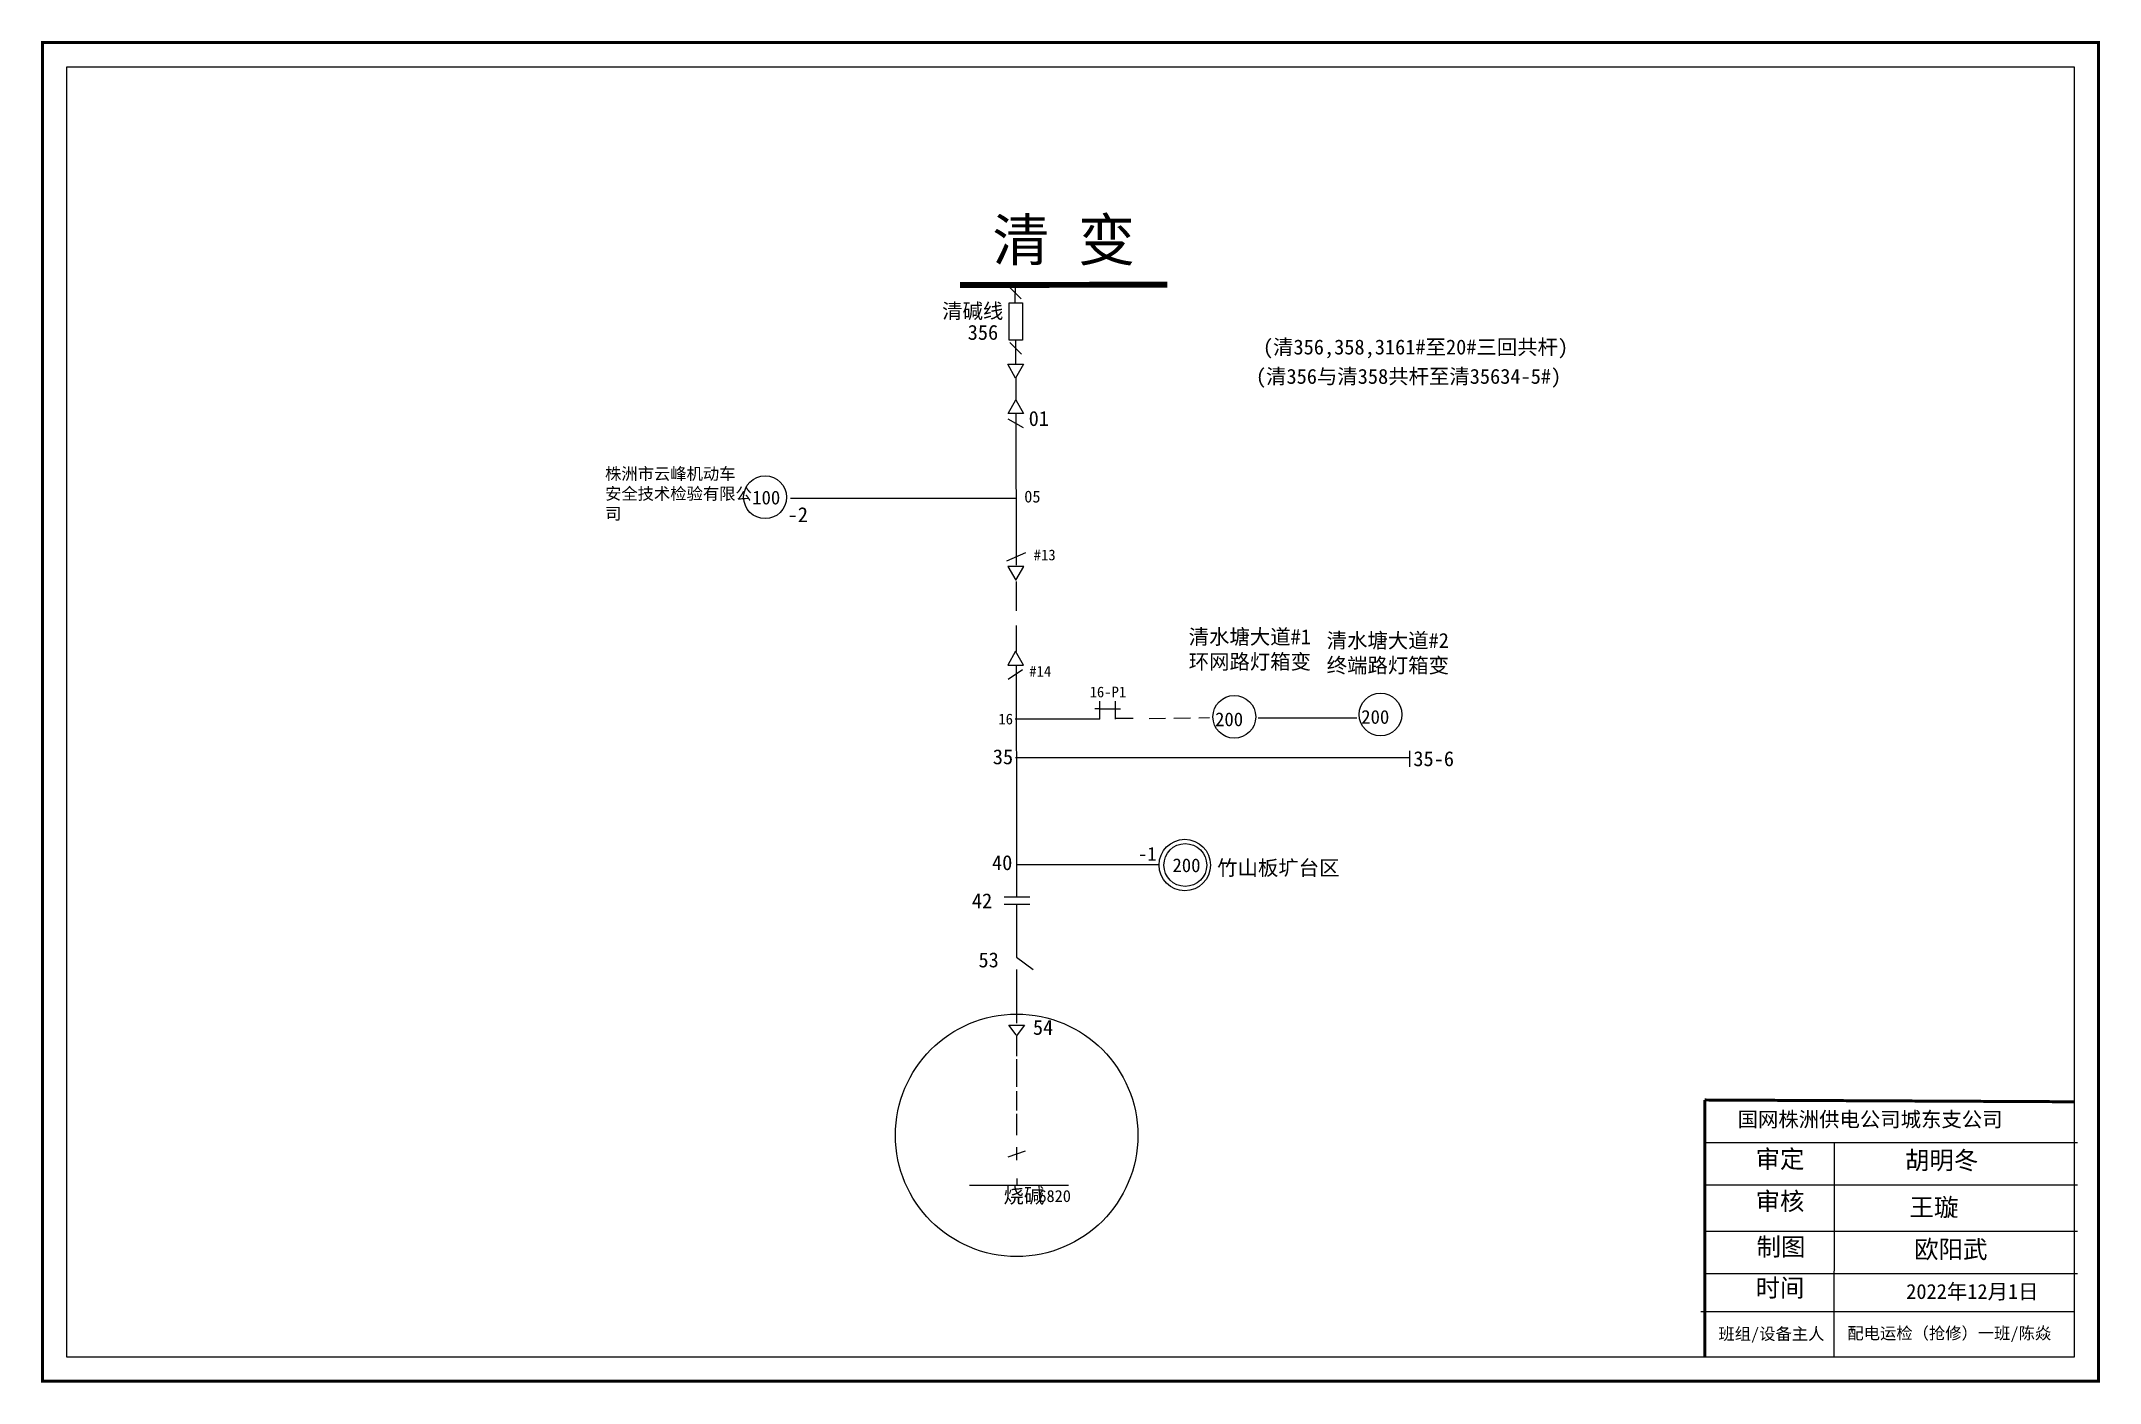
# Model space of a CAD drawing. Extents: x 0 to 344, y 0 to 224.
import ezdxf

# ---------------------------------------------------------------- set-up
doc = ezdxf.new("R2010")
doc.units = 0
doc.header["$LTSCALE"] = 0.774411
doc.linetypes.add('ACAD_ISO02W100', pattern=[15, 12, -3])
doc.linetypes.add('DASHED2', pattern=[9.525, 6.35, -3.175])
doc.layers.get('0').update_dxf_attribs({"linetype": 'CONTINUOUS'})
doc.styles.add('SimSun_txtstyle_1.80_0_0', font='simsun.ttc', dxfattribs={"height": 1.8})
doc.styles.add('SimSun_txtstyle_2.00_0_0', font='simsun.ttc', dxfattribs={"height": 2})
doc.styles.add('SimSun_txtstyle_2.30_0_0', font='simsun.ttc', dxfattribs={"height": 2.3})
doc.styles.add('SimSun_txtstyle_2.50_0_0', font='simsun.ttc', dxfattribs={"height": 2.5})
doc.styles.get("Standard").update_dxf_attribs({"font": '', "height": 2.5})
doc.styles.add('仿宋_txtstyle_2.00_0_0', font='simsun.ttc', dxfattribs={"height": 2})
doc.styles.add('仿宋_txtstyle_2.50_0_0', font='simsun.ttc', dxfattribs={"height": 2.5})
doc.styles.add('仿宋_txtstyle_200.00_0_0200', font='simsun.ttc', dxfattribs={"height": 200})
doc.styles.add('字体', font='', dxfattribs={"height": 2.5})
doc.styles.add('楷体_GB2312_txtstyle_2.50_0_0', font='SIMKAI.TTF', dxfattribs={"height": 2.5})
doc.styles.add('楷体_GB2312_txtstyle_3.00_0_0', font='SIMKAI.TTF', dxfattribs={"height": 3})
doc.styles.get('Standard').set_extended_font_data('SimSun')
doc.styles.get('字体').set_extended_font_data('楷体_GB2312')

msp = doc.modelspace()

# ---------------------------------------------------------------- linework, layer by layer
at = {"linetype": 'Continuous'}
for p, q in [((163.69, 181.1), (161.71, 183.08)), ((163.78, 171.8), (161.81, 173.78)), ((162.75, 174.1), (162.75, 170.15)), ((161.46, 170.12), (164.07, 170.12)), ((162.76, 167.82), (161.46, 170.12)), ((164.07, 170.12), (162.76, 167.82)), ((162.81, 167.86), (162.81, 164.18)), ((161.5, 161.89), (162.81, 164.19)), ((162.81, 164.19), (164.11, 161.89)), ((164.11, 161.89), (161.5, 161.89)), ((164.1, 159.48), (161.5, 160.96)), ((162.81, 161.89), (162.84, 136.53)), ((162.88, 147.68), (125.12, 147.68)), ((161.3, 137.26), (164.46, 138.63)), ((161.51, 117.47), (163.93, 119.05)), ((162.85, 119.73), (162.89, 91.06)), ((176.84, 110.78), (162.71, 110.78)), ((182.46, 110.84), (179.5, 110.84)), ((219.84, 110.91), (203.35, 110.91)), ((228.72, 104.26), (162.76, 104.26)), ((162.94, 91.07), (162.94, 81.06)), ((163.11, 86.44), (186.74, 86.44)), ((162.94, 79.79), (162.94, 70.92)), ((162.94, 70.92), (165.7, 68.85)), ((162.94, 68.85), (162.94, 59.9)), ((162.86, 57.92), (161.62, 59.56)), ((161.62, 59.56), (164.23, 59.56)), ((164.23, 59.56), (162.86, 57.69)), ((162.94, 57.83), (162.94, 54.39)), ((162.94, 53.87), (162.94, 49.22)), ((162.94, 48.53), (162.94, 45.26)), ((162.94, 44.75), (162.94, 41.13))]:
    msp.add_line(p, q, dxfattribs=at)
at = {"linetype": 'ACAD_ISO02W100'}
msp.add_line((162.72, 180.47), (162.73, 183.56), dxfattribs=at)
at = {"linetype": 'DASHED2'}
msp.add_line((162.88, 133.79), (162.88, 122.1), dxfattribs=at)
at = {"color": 7, "linetype": 'Continuous', "lineweight": 0, "ltscale": 0.309633}
for p, q in [((176.84, 110.78), (176.84, 113.75)), ((179.5, 110.76), (179.5, 113.74))]:
    msp.add_line(p, q, dxfattribs=at)
at = {"color": 7, "linetype": 'Continuous', "lineweight": 0, "ltscale": 0.379316}
for q in [(176.04, 112.46), (180.3, 112.46)]:
    msp.add_line((176.84, 112.46), q, dxfattribs=at)
at = {"color": 7, "linetype": 'DASHED2', "lineweight": 0, "ltscale": 0.565431}
msp.add_line((185.09, 110.88), (195.23, 111.03), dxfattribs=at)
at = {"color": 0, "linetype": 'ByBlock', "ltscale": 2}
msp.add_line((228.72, 102.76), (228.72, 105.45), dxfattribs=at)
at = {"color": 12, "linetype": 'Continuous', "true_color": 0xc00000}
for p, q in [((160.86, 81.04), (165.12, 81.04)), ((160.87, 79.78), (165.13, 79.78))]:
    msp.add_line(p, q, dxfattribs=at)
at = {"color": 7, "linetype": 'Continuous', "lineweight": 0, "ltscale": 0.43946}
msp.add_line((164.34, 38.47), (161.48, 37.5), dxfattribs=at)
at = {"color": 7, "linetype": 'Continuous', "lineweight": 0, "ltscale": 0.791028}
for p, q in [((162.93, 39.16), (162.93, 36.98)), ((155.06, 32.8), (171.59, 32.8))]:
    msp.add_line(p, q, dxfattribs=at)
at = {"color": 0, "linetype": 'Continuous'}
for p, q in [((278.08, 39.95), (340.45, 39.95)), ((299.73, 39.94), (299.73, 32.85)), ((299.73, 39.94), (299.73, 39.94)), ((278.08, 32.85), (340.45, 32.85)), ((299.73, 32.85), (299.69, 4.02)), ((278.08, 25.1), (340.45, 25.1)), ((278.08, 17.99), (340.45, 17.99)), ((277.43, 11.63), (339.8, 11.63))]:
    msp.add_line(p, q, dxfattribs=at)
at = {"color": 7, "linetype": 'Continuous', "lineweight": 0, "ltscale": 0.376766}
msp.add_line((162.95, 33.9), (162.95, 32.8), dxfattribs=at)
at = {"linetype": 'Continuous', "const_width": 0.5}
msp.add_lwpolyline([(-0.04, 223.94), (343.94, 223.94), (343.94, -0.03), (-0.04, -0.03)], close=True, dxfattribs=at)
at = {"linetype": 'Continuous'}
for points in [[(4.01, 219.89), (339.89, 219.89), (339.89, 4.02), (4.01, 4.02)], [(163.93, 180.42), (163.93, 174.16), (161.71, 174.16), (161.71, 180.42)], [(162.82, 134), (164.14, 136.31), (161.49, 136.31)], [(162.77, 122.11), (161.44, 119.81), (164.1, 119.81)]]:
    msp.add_lwpolyline(points, close=True, dxfattribs=at)
at = {"linetype": 'Continuous', "const_width": 1}
msp.add_lwpolyline([(188.17, 183.43), (153.44, 183.41)], dxfattribs=at)
at = {"color": 0, "linetype": 'Continuous', "const_width": 0.5}
for points in [[(278.08, 47.04), (278.08, 4.02)], [(278.08, 47.04), (339.89, 46.74)]]:
    msp.add_lwpolyline(points, dxfattribs=at)
at = {"linetype": 'Continuous'}
for centre, radius in [((120.84, 147.88), 3.58), ((199.36, 111.14), 3.58), ((223.82, 111.54), 3.58), ((191.08, 86.35), 4.3), ((191.16, 86.35), 3.58)]:
    msp.add_circle(centre, radius, dxfattribs=at)
at = {"color": 12, "linetype": 'Continuous', "lineweight": 0, "ltscale": 0.897267, "true_color": 0xc00000}
msp.add_circle((162.94, 41.13), 20.28, dxfattribs=at)

# ---------------------------------------------------------------- texts
msp.add_text('(清356与清358共杆至清35634-5#)', height=2.5).set_placement((202.98, 166.86))
at = {"linetype": 'Continuous', "attachment_point": 1}
for s, insert, char_height, width, style in [('清 变', (158.89, 194.44), 7, 28.4432, '字体'), ('清碱线', (150.48, 180.3), 2.5, 10.6277, '字体'), ('(清356,358,3161#至20#三回共杆)', (204.15, 174.27), 2.5, 56.0842, '字体'), ('05', (164.21, 149), 2, 5.6554, 'SimSun_txtstyle_2.00_0_0'), ('-2', (124.62, 146.22), 2.5, 5.6554, 'SimSun_txtstyle_2.50_0_0'), ('16-P1', (175.15, 116.21), 1.8, 5.6554, 'SimSun_txtstyle_1.80_0_0'), ('16', (159.88, 111.68), 1.8, 5.6554, 'SimSun_txtstyle_1.80_0_0'), ('53', (156.55, 71.73), 2.5, 13.9826, '仿宋_txtstyle_2.50_0_0'), ('54', (165.66, 60.44), 2.5, 13.9826, '仿宋_txtstyle_2.50_0_0'), ('国网株洲供电公司城东支公司', (283.58, 45.05), 2.5, 55.5756, '仿宋_txtstyle_2.50_0_0'), ('烧碱', (160.75, 32.3), 2.5, 14.4319, '字体'), ('6820', (166.58, 31.97), 2, 5.4797, 'SimSun_txtstyle_2.00_0_0')]:
    msp.add_mtext(s, dxfattribs=dict(at, insert=insert, char_height=char_height, width=width, style=style))
at = {"linetype": 'Continuous', "width": 5.6554, "attachment_point": 1}
for s, insert, char_height in [('356', (154.75, 176.72), 2.5), ('01', (164.95, 162.31), 2.5), ('#13', (165.79, 139.13), 1.8), ('#14', (165.05, 119.67), 1.8), ('35', (158.95, 105.71), 2.5), ('35-6', (229.32, 105.39), 2.5), ('40', (158.82, 88), 2.5), ('42', (155.45, 81.61), 2.5)]:
    msp.add_mtext(s, dxfattribs=dict(at, insert=insert, char_height=char_height))
at = {"attachment_point": 1}
for s, insert, char_height, width, style in [('株洲市云峰机动车^M^J安全技术检验有限公司', (94.07, 152.82), 2, 24.9197, '仿宋_txtstyle_2.00_0_0'), ('清水塘大道#1环网路灯箱变', (191.73, 125.79), 2.5, 21.4224, '楷体_GB2312_txtstyle_2.50_0_0'), ('清水塘大道#2终端路灯箱变', (214.82, 125.17), 2.5, 21.4224, '楷体_GB2312_txtstyle_2.50_0_0'), ('200', (196.14, 111.88), 2.3, 4.8377, 'SimSun_txtstyle_2.30_0_0'), ('200', (220.6, 112.28), 2.3, 4.8377, 'SimSun_txtstyle_2.30_0_0'), ('竹山板圹台区', (196.5, 87.13), 2.5, 21.4224, '字体')]:
    msp.add_mtext(s, dxfattribs=dict(at, insert=insert, char_height=char_height, width=width, style=style))
at = {"char_height": 2.3, "width": 4.8377, "attachment_point": 1}
for s, insert in [('100', (118.69, 148.98)), ('-1', (183.24, 89.37)), ('200', (189.01, 87.46))]:
    msp.add_mtext(s, dxfattribs=dict(at, insert=insert))
at = {"color": 0, "linetype": 'Continuous', "char_height": 3, "width": 23.4615, "attachment_point": 1, "style": '字体'}
for s, insert in [('\\f\uffbfﾬￌﾣﾤ_GB2312|b0|i0|c134|p49;审定', (286.58, 38.67)), ('\\f\uffbfﾬￌﾣﾤ_GB2312|b0|i0|c134|p49;审核', (286.58, 31.61)), ('{\\fKaiTi_GB2312|b0|i0|c134|p49;制图}', (286.74, 23.99)), ('\\f\uffbfﾬￌﾣﾤ_GB2312|b0|i0|c134|p49;时间', (286.58, 17.1))]:
    msp.add_mtext(s, dxfattribs=dict(at, insert=insert))
at = {"color": 7, "linetype": 'Continuous', "width": 23.4615, "attachment_point": 1}
for s, insert, char_height, style in [('胡明冬', (311.58, 38.45), 3, '楷体_GB2312_txtstyle_3.00_0_0'), ('王璇', (312.35, 30.59), 3, '楷体_GB2312_txtstyle_3.00_0_0'), ('欧阳武', (313.12, 23.56), 3, '楷体_GB2312_txtstyle_3.00_0_0'), ('2022年12月1日', (311.79, 16.25), 2.5, '仿宋_txtstyle_2.50_0_0')]:
    msp.add_mtext(s, dxfattribs=dict(at, insert=insert, char_height=char_height, style=style))
at = {"color": 7, "linetype": 'Continuous', "lineweight": 0, "ltscale": 0.769262, "char_height": 2, "attachment_point": 1, "style": '仿宋_txtstyle_200.00_0_0200'}
for s, insert in [('班组/设备主人', (280.37, 8.92)), ('配电运检（抢修）一班/陈焱', (301.95, 9.02))]:
    msp.add_mtext(s, dxfattribs=dict(at, insert=insert))

doc.saveas('drawing.dxf')
